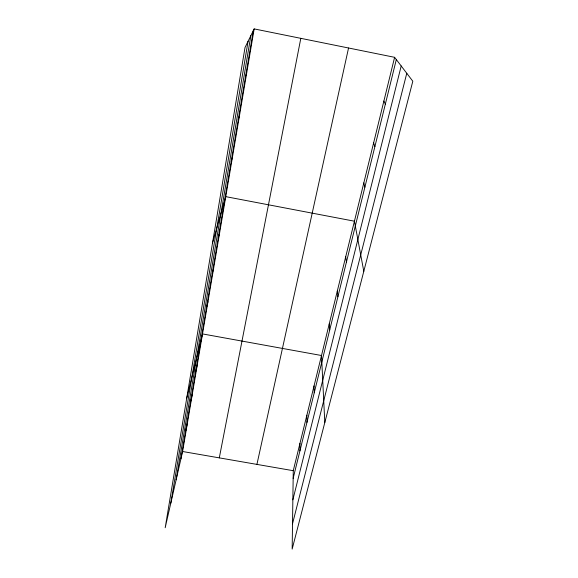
<?xml version="1.0" encoding="UTF-8"?>
<svg xmlns="http://www.w3.org/2000/svg" width="578" height="578" viewBox="0 0 578 578"><rect width="100%" height="100%" fill="white"/><g stroke="black" fill="none" stroke-linecap="round" stroke-linejoin="round"><path stroke-width="0.87" d="M299.924 450.876L299.939 443.47M394.608 57.316L293.263 470.702L292.165 549.1L412.815 81.231L394.608 57.316L254.168 28.9L245.021 47.504L165.185 527.736L182.597 451.505L254.168 28.9M170.806 503.127L248.063 41.327M176.131 479.812L250.859 35.626M180.9 458.946L253.309 30.648M219.3 457.87L300.806 38.336M256.921 464.401L348.548 47.996M185.646 430.892L187.308 423.717M190.567 401.775L192.185 394.897M195.675 371.538L197.25 364.985M186.737 398.105L202.517 333.918L321.505 355.513L324.8 422.547M293.154 478.367L396.32 59.57M292.858 499.84L401.197 65.979M206.512 307.445L207.986 301.629M292.519 523.805L406.775 73.298M212.263 273.43L213.672 268.04M218.253 237.999L219.597 233.071M212.531 242.941L225.76 196.643L354.43 221.201L363.793 271.328M231.222 161.327L232.392 157.483M238.244 119.762L239.328 116.554M245.599 76.253L246.575 73.738M182.597 451.505L293.263 470.702M383.871 101.099L385.353 104.076M373.619 142.918L374.891 146.566M363.815 182.915L364.891 187.156M345.695 256.827L346.432 262.101M337.306 291.037L337.892 296.745M329.25 323.904L329.698 330.024M314.042 385.938L314.244 392.758M306.86 415.235L306.954 422.359"/></g></svg>
